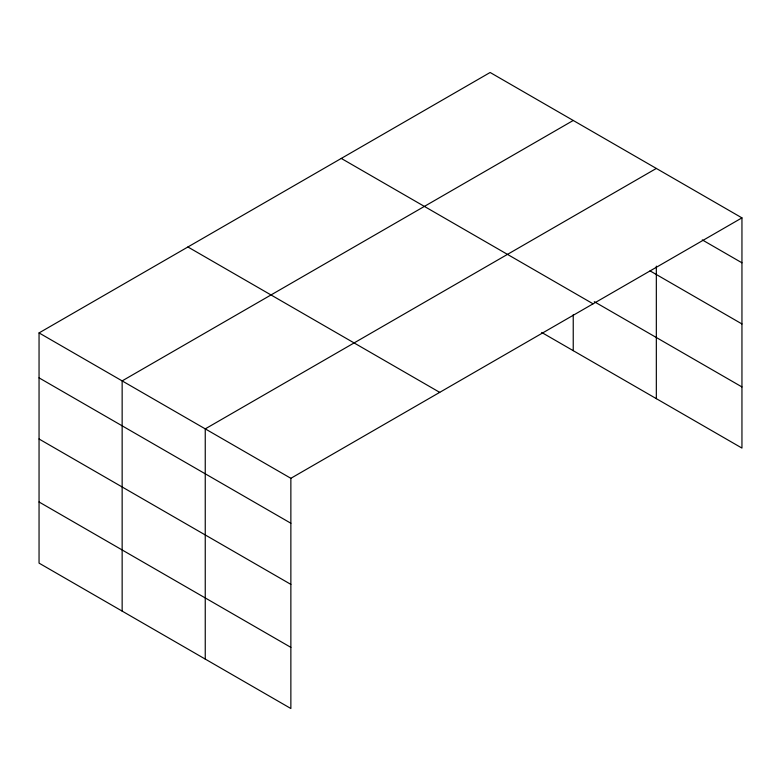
<?xml version="1.0" encoding="UTF-8"?>
<svg xmlns="http://www.w3.org/2000/svg" width="781" height="781" viewBox="0 0 781 781"><rect width="100%" height="100%" fill="white"/><g stroke="black" fill="none" stroke-linecap="round" stroke-linejoin="round"><path stroke-width="1.17" d="M656.333 266.126L656.333 398.652M39.05 332.921L290.864 478.304L290.864 708.513L39.05 563.13L39.05 332.921L490.136 72.487L741.95 217.87L741.95 448.079L541.682 332.452M573.234 120.469L122.148 380.894L122.148 611.103M656.333 168.442L205.247 428.876L205.247 659.086M290.864 478.304L741.95 217.87M702.275 239.904L741.95 262.806M650.026 270.87L741.95 323.949M594.273 301.681L741.95 386.937M341.277 158.426L593.091 303.819M187.909 246.981L439.723 392.365M39.05 377.858L290.864 523.241M39.05 439L290.864 584.383M39.05 501.988L290.864 647.371M573.234 314.704L573.234 350.669"/></g></svg>
